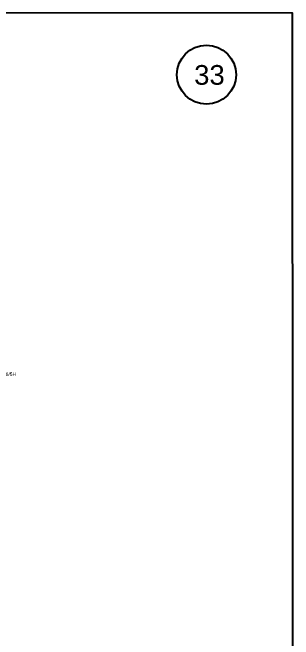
# Model space of a CAD drawing. Header units: millimetres. Extents: x 855 to 3091, y 750 to 2767.
# Drawn here: x 2947.9 to 3090.6, y 1453.9 to 1772.4 of the extents above; entities that cross this region are included whole.
import ezdxf

# ---------------------------------------------------------------- set-up
doc = ezdxf.new("R2010")
doc.units = ezdxf.units.MM
doc.layers.add('Άγνωστα', color=7, linetype='Continuous')
doc.layers.add('Επιγραφές - Σχήματα', color=7, linetype='Continuous')
doc.styles.add('arial', font='arial.ttf')
doc.styles.get("Standard").update_dxf_attribs({"font": 'arial.ttf'})

msp = doc.modelspace()

# ---------------------------------------------------------------- linework, layer by layer
at = {"layer": 'Επιγραφές - Σχήματα', "lineweight": -3}
msp.add_lwpolyline([(854.53, 1772.42), (3089.94, 1772.28), (3090.64, 753.14), (854.53, 753.28)], close=True, dxfattribs=at)
at = {"layer": 'Επιγραφές - Σχήματα', "lineweight": -3, "ltscale": 0.2}
msp.add_circle((3046.44, 1740.82), 15, dxfattribs=at)

# ---------------------------------------------------------------- texts
at = {"layer": 'Άγνωστα', "lineweight": -3, "ltscale": 0.2, "insert": (2937.9, 1589.54), "char_height": 1.8, "width": 18.6352, "attachment_point": 1, "style": 'arial'}
msp.add_mtext('ΦB196/5H', dxfattribs=at)
at = {"layer": 'Επιγραφές - Σχήματα', "lineweight": -3, "ltscale": 0.2, "insert": (3040.17, 1745.73), "char_height": 10, "width": 19.6719, "attachment_point": 1}
msp.add_mtext('33', dxfattribs=at)

doc.saveas('drawing.dxf')
